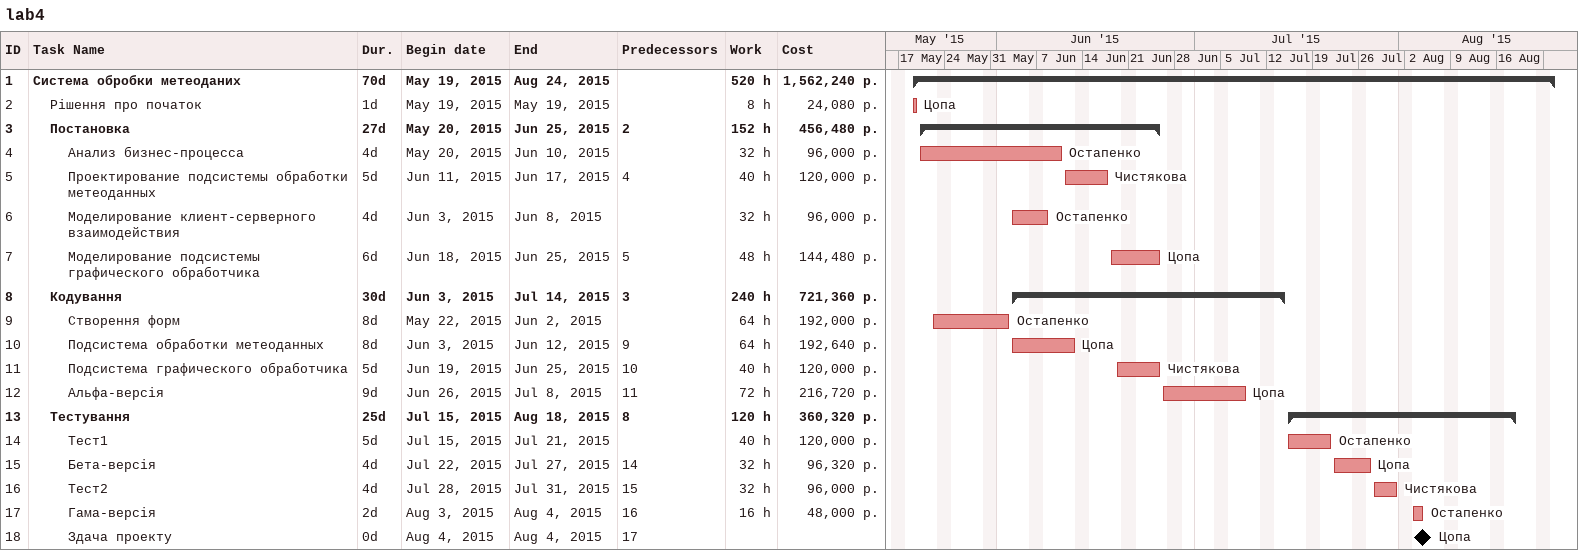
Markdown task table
lab4

| ID | Level | Task | Duration | Start | Finish | Predecessors | Resources | Work (h) | Cost (р.) |
|---|---|---|---|---|---|---|---|---|---|
| 1 | 1 | **Система обробки метеоданих** | 70d | 2015-05-19 | 2015-08-24 |  |  | 520 | 1562240 |
| 2 | 2 | Рішення про початок | 1d | 2015-05-19 | 2015-05-19 |  | Цопа | 8 | 24080 |
| 3 | 2 | **Постановка** | 27d | 2015-05-20 | 2015-06-25 | 2 |  | 152 | 456480 |
| 4 | 3 | Анализ бизнес-процесса | 4d | 2015-05-20 | 2015-06-10 |  | Остапенко | 32 | 96000 |
| 5 | 3 | Проектирование подсистемы обработки метеоданных | 5d | 2015-06-11 | 2015-06-17 | 4 | Чистякова | 40 | 120000 |
| 6 | 3 | Моделирование клиент-серверного взаимодействия | 4d | 2015-06-03 | 2015-06-08 |  | Остапенко | 32 | 96000 |
| 7 | 3 | Моделирование подсистемы графического обработчика | 6d | 2015-06-18 | 2015-06-25 | 5 | Цопа | 48 | 144480 |
| 8 | 2 | **Кодування** | 30d | 2015-06-03 | 2015-07-14 | 3 |  | 240 | 721360 |
| 9 | 3 | Створення форм | 8d | 2015-05-22 | 2015-06-02 |  | Остапенко | 64 | 192000 |
| 10 | 3 | Подсистема обработки метеоданных | 8d | 2015-06-03 | 2015-06-12 | 9 | Цопа | 64 | 192640 |
| 11 | 3 | Подсистема графического обработчика | 5d | 2015-06-19 | 2015-06-25 | 10 | Чистякова | 40 | 120000 |
| 12 | 3 | Альфа-версія | 9d | 2015-06-26 | 2015-07-08 | 11 | Цопа | 72 | 216720 |
| 13 | 2 | **Тестування** | 25d | 2015-07-15 | 2015-08-18 | 8 |  | 120 | 360320 |
| 14 | 3 | Тест1 | 5d | 2015-07-15 | 2015-07-21 |  | Остапенко | 40 | 120000 |
| 15 | 3 | Бета-версія | 4d | 2015-07-22 | 2015-07-27 | 14 | Цопа | 32 | 96320 |
| 16 | 3 | Тест2 | 4d | 2015-07-28 | 2015-07-31 | 15 | Чистякова | 32 | 96000 |
| 17 | 3 | Гама-версія | 2d | 2015-08-03 | 2015-08-04 | 16 | Остапенко | 16 | 48000 |
| 18 | 3 | Здача проекту | 0d | 2015-08-04 | 2015-08-04 | 17 | Цопа |  |  |
